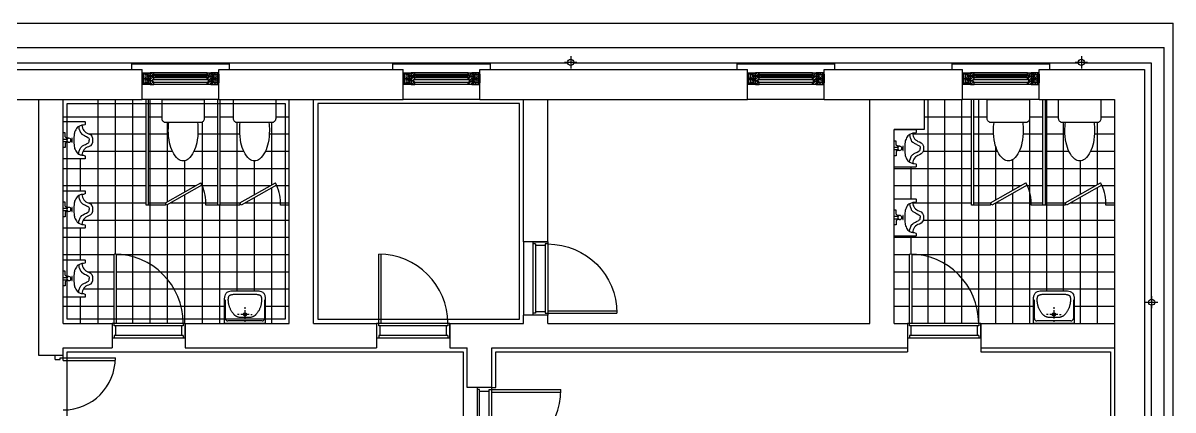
# Model space of a CAD drawing. Extents: x 257532 to 291172, y -129942 to -106182.
# Drawn here: x 284772 to 287425, y -110342 to -109450 of the extents above; entities that cross this region are included whole.
import ezdxf

# ---------------------------------------------------------------- set-up
doc = ezdxf.new("R2010")
doc.units = 0
doc.header["$LTSCALE"] = 50
doc.header["$MEASUREMENT"] = 0
doc.layers.get('0').update_dxf_attribs({"linetype": 'CONTINUOUS'})
doc.layers.add('h', color=5, linetype='CONTINUOUS')
pattern_1 = [(45, (249242.2005, -242910.6965), (-3.928862, 3.928862), [])]
pattern_2 = [(45, (249255.9505, -242910.6965), (-3.928862, 3.928862), [])]
pattern_3 = [(45, (250044.7005, -242910.6965), (-3.928862, 3.928862), [])]
pattern_4 = [(45, (250058.4505, -242910.6965), (-3.928862, 3.928862), [])]
pattern_5 = [(45, (251103.4505, -242910.6965), (-3.928862, 3.928862), [])]
pattern_6 = [(45, (251117.2005, -242910.6965), (-3.928862, 3.928862), [])]
pattern_7 = [(45, (251764.7005, -242910.6965), (-3.928862, 3.928862), [])]
pattern_8 = [(45, (251778.4505, -242910.6965), (-3.928862, 3.928862), [])]

# ---------------------------------------------------------------- blocks, each defined once
blk = doc.blocks.new('AP2-D108')
for p, q in [((25, 90), (25, 940)), ((55, 90), (55, 939)), ((0, 90), (0, -90)), ((25, 90), (0, 90)), ((55, 90), (25, 90)), ((25, 59), (25, 90)), ((45, 59), (25, 59)), ((875, 59), (45, 59)), ((45, -61), (45, 59)), ((875, 90), (55, 90)), ((875, 59), (855, 59)), ((855, 59), (855, -61)), ((900, 90), (875, 90)), ((875, 90), (875, 59)), ((900, -90), (900, 90)), ((0, -90), (25, -90)), ((25, -61), (25, -90)), ((875, -61), (25, -61)), ((25, -90), (875, -90)), ((875, -61), (875, -90)), ((875, -90), (900, -90))]:
    blk.add_line(p, q)
blk.add_arc((25, 90), 850, 0, 90)
blk = doc.blocks.new('AP2-T208')
for p, q in [((-90, -25), (-90, 0)), ((-15, 0), (-15, -50)), ((15, 0), (15, -50)), ((90, -25), (90, 0)), ((-40, -25), (-90, -25)), ((-25, -40), (-40, -25)), ((-25, -65), (-25, -40)), ((-25, -105), (25, -105)), ((-25, -110), (-25, -105)), ((25, -110), (-25, -110)), ((-10, -95), (-10, -105)), ((10, -95), (10, -105)), ((25, -40), (40, -25)), ((25, -65), (25, -40)), ((25, -105), (25, -110)), ((40, -25), (90, -25))]:
    blk.add_line(p, q)
blk.add_lwpolyline([(0, 0), (-110, 0), (-230, 0), (-230, -135), (-230, -265, 0.198912), (-225, -270), (-215, -270), (-195, -270, 0.198912), (-190, -265, 0.157252), (-185, -230, -0.337547), (-80, -310, 0.389909), (0, -360, 0.389909), (80, -310, -0.337547), (185, -230, 0.157252), (190, -265, 0.198912), (195, -270), (215, -270), (225, -270, 0.198912), (230, -265), (230, -135), (230, 0), (110, 0)], format="xyb", close=True)
for points in [[(-185, -230, -0.019564), (-170, -190, -0.037775), (-155, -170, -0.078156), (-100, -140, -0.008472), (-75, -135, -0.029725), (0, -130, -0.029725), (75, -135, -0.008472), (100, -140, -0.078156), (155, -170, -0.037775), (170, -190, -0.019564), (185, -230, 0.157252)], [(-170, -190), (-149, -192, -0.042834), (-135, -195), (-102, -208, -0.069019), (-90, -215), (-76, -229, -0.043799), (-65, -245), (-56, -263, 0.020072), (-45, -285), (-35, -302, 0.027483), (-25, -315), (-18, -319, 0.080612), (0, -320)], [(170, -190), (149, -192, 0.042834), (135, -195), (102, -208, 0.069019), (90, -215), (76, -229, 0.043799), (65, -245), (56, -263, -0.020072), (45, -285), (35, -302, -0.027483), (25, -315), (18, -319, -0.080612), (0, -320)]]:
    blk.add_lwpolyline(points, format="xyb")
blk.add_circle((0, -70), 25)
blk = doc.blocks.new('AP2-T103')
for p, q in [((10, -290), (10, -60)), ((40, -30), (460, -30)), ((180, -110), (160, -110)), ((200, -110), (300, -110)), ((250, -40), (250, -20)), ((250, -160), (250, -60)), ((320, -110), (340, -110)), ((490, -60), (490, -290)), ((250, -200), (250, -180))]:
    blk.add_line(p, q)
blk.add_lwpolyline([(0, 0), (250, 0), (500, 0), (500, -200), (500, -310), (499, -319, -0.017137), (495, -340), (490, -355, -0.051673), (480, -370), (468, -381, -0.068121), (450, -390), (419, -398, -0.041311), (390, -400), (250, -400), (110, -400), (81, -398, -0.037715), (50, -390), (32, -381, -0.078319), (20, -370), (10, -355, -0.057553), (5, -340), (1, -319, -0.041311), (0, -310), (0, -200)], format="xyb", close=True)
blk.add_lwpolyline([(127, -358), (116, -358), (107, -357), (99, -356), (93, -355), (87, -354), (82, -352), (78, -351), (74, -350), (71, -349), (68, -347), (65, -346), (63, -345), (61, -344), (60, -342), (58, -341), (57, -339), (55, -338), (54, -336), (54, -334), (53, -332), (52, -331), (51, -329), (51, -327), (50, -325), (49, -323), (49, -321), (48, -319), (48, -317), (47, -315), (47, -313), (46, -311), (46, -309), (46, -307), (45, -305), (45, -302), (45, -299), (45, -296), (45, -292), (46, -288), (46, -283), (46, -278), (47, -272), (47, -266), (48, -259), (49, -252), (50, -245), (51, -237), (52, -230), (54, -222), (56, -215), (58, -208), (61, -200), (63, -192), (66, -185), (70, -178), (73, -170), (77, -163), (81, -155), (86, -148), (90, -141), (95, -134), (99, -128), (103, -122), (107, -117), (111, -112), (115, -108), (119, -104), (122, -101), (126, -98), (129, -95), (133, -93), (137, -90), (141, -88), (145, -85), (149, -83), (154, -80), (159, -78), (164, -76), (171, -75), (178, -73), (185, -72), (193, -71), (202, -71), (211, -70), (220, -70), (230, -70), (240, -70), (250, -70), (260, -70), (270, -70), (280, -70), (289, -70), (298, -71), (307, -71), (315, -72), (322, -73), (329, -75), (336, -76), (341, -78), (346, -80), (351, -83), (355, -85), (359, -88), (363, -90), (367, -93), (371, -95), (374, -98), (378, -101), (381, -104), (385, -108), (389, -112), (392, -117), (397, -122), (401, -128), (405, -134), (410, -141), (414, -148), (419, -155), (423, -163), (427, -170), (430, -178), (434, -185), (437, -192), (439, -200), (442, -207), (444, -214), (446, -220), (448, -227), (449, -233), (450, -239), (451, -244), (452, -250), (453, -255), (453, -260), (454, -265), (454, -270), (454, -275), (455, -280), (455, -285), (455, -289), (455, -294), (455, -298), (454, -302), (454, -306), (454, -309), (453, -312), (453, -315), (452, -317), (452, -319), (451, -321), (451, -323), (450, -325), (449, -327), (449, -329), (448, -331), (447, -332), (446, -334), (446, -336), (445, -338), (443, -339), (442, -341), (440, -342), (439, -344), (437, -345), (435, -346), (432, -347), (429, -349), (426, -350), (422, -351), (418, -352), (413, -354), (407, -355), (401, -356), (393, -357), (384, -358), (373, -358), (361, -359), (348, -359), (333, -360), (318, -360), (302, -360), (285, -360), (267, -360), (250, -360), (233, -360), (215, -360), (198, -360), (182, -360), (167, -360), (152, -359), (139, -359)], close=True)
blk.add_circle((250, -110), 20)
for centre, start, end in [((40, -60), 90, 180), ((460, -60), 0, 90)]:
    blk.add_arc(centre, 30, start, end)
blk = doc.blocks.new('aera')
at = {"layer": 'h'}
h = blk.add_hatch(dxfattribs=at)
h.set_pattern_fill('ANSI31', color=256, scale=1.75, angle=360, style=0)
h.set_pattern_definition([(45, (249242.2005, -242914.7733), (-3.928862, 3.928862), [])])
h.paths.add_polyline_path([(271044.9, -261558.8), (271044.9, -261563.3), (271019.9, -261563.3), (271019.9, -261558.8)])
h = blk.add_hatch(dxfattribs=at)
h.set_pattern_fill('ANSI31', color=256, scale=1.75, angle=360, style=0)
h.set_pattern_definition(pattern_1)
h.paths.add_polyline_path([(271024.4, -261563.3), (271019.9, -261563.3), (271019.9, -261590.5), (271024.4, -261590.5)])
h = blk.add_hatch(dxfattribs=at)
h.set_pattern_fill('ANSI31', color=256, scale=1.75, angle=360, style=0)
h.set_pattern_definition(pattern_1)
h.paths.add_polyline_path([(271026.9, -261575.8), (271026.9, -261578.3), (271042.4, -261578.3), (271042.4, -261575.8)])
h = blk.add_hatch(dxfattribs=at)
h.set_pattern_fill('ANSI31', color=256, scale=1.75, angle=360, style=0)
h.set_pattern_definition([(45, (304461.682, -277986.8), (-3.92886205, 3.92886205), [])])
h.paths.add_polyline_path([(271052.4, -261566.5), (271056.1, -261566.5), (271056.1, -261558.8), (271052.4, -261558.8), (271044.9, -261558.8), (271044.9, -261595), (271056.1, -261595), (271056.1, -261587.5), (271052.4, -261587.5), (271052.4, -261580), (271056.1, -261580), (271056.1, -261574), (271052.4, -261574)])
h = blk.add_hatch(dxfattribs=at)
h.set_pattern_fill('ANSI31', color=256, scale=1.75, angle=270, style=0)
h.set_pattern_definition([(315, (289410.171, -239312.3856), (3.928862, 3.928862), [])])
h.paths.add_polyline_path([(271061.4, -261570.3), (271063.6, -261570.3), (271063.6, -261574), (271052.4, -261574), (271052.4, -261566.5), (271061.4, -261566.5), (271061.4, -261568.3), (271061.4, -261569)])
h = blk.add_hatch(dxfattribs=at)
h.set_pattern_fill('ANSI31', color=256, scale=1.75, angle=360, style=0)
h.set_pattern_definition([(225, (263556.104, -277717.9024), (3.928862, -3.928862), [])])
h.paths.add_polyline_path([(271135.7, -261567.8), (271140.2, -261567.8), (271141.7, -261568.4), (271141.7, -261569), (271140, -261569), (271140, -261570.3), (271141.7, -261570.3), (271141.7, -261572.8), (271134.2, -261572.8), (271134.2, -261570.3), (271136, -261570.3), (271136, -261569), (271134.2, -261569), (271134.2, -261568.4)])
h = blk.add_hatch(dxfattribs=at)
h.set_pattern_fill('ANSI31', color=256, scale=1.75, angle=270, style=0)
h.set_pattern_definition([(225, (252865.7963, -239312.3856), (-3.928862, 3.928862), [])])
h.paths.add_polyline_path([(271214.6, -261570.3), (271212.4, -261570.3), (271212.4, -261574), (271223.6, -261574), (271223.6, -261566.5), (271214.6, -261566.5), (271214.6, -261568.3), (271214.6, -261569)])
h = blk.add_hatch(dxfattribs=at)
h.set_pattern_fill('ANSI31', color=256, scale=1.75, angle=360, style=0)
h.set_pattern_definition([(45, (304407.932, -277986.8), (-3.92886205, 3.92886205), [])])
h.paths.add_polyline_path([(271223.6, -261566.5), (271219.9, -261566.5), (271219.9, -261558.8), (271223.6, -261558.8), (271231.1, -261558.8), (271231.1, -261595), (271219.9, -261595), (271219.9, -261587.5), (271223.6, -261587.5), (271223.6, -261580), (271219.9, -261580), (271219.9, -261574), (271223.6, -261574)])
h = blk.add_hatch(dxfattribs=at)
h.set_pattern_fill('ANSI31', color=256, scale=1.75, angle=360, style=0)
h.set_pattern_definition([(45, (249255.9505, -242914.7733), (-3.928862, 3.928862), [])])
h.paths.add_polyline_path([(271231.1, -261558.8), (271231.1, -261563.3), (271256.1, -261563.3), (271256.1, -261558.8)])
h = blk.add_hatch(dxfattribs=at)
h.set_pattern_fill('ANSI31', color=256, scale=1.75, angle=360, style=0)
h.set_pattern_definition(pattern_2)
h.paths.add_polyline_path([(271249.1, -261575.8), (271249.1, -261578.3), (271233.6, -261578.3), (271233.6, -261575.8)])
h = blk.add_hatch(dxfattribs=at)
h.set_pattern_fill('ANSI31', color=256, scale=1.75, angle=360, style=0)
h.set_pattern_definition(pattern_2)
h.paths.add_polyline_path([(271251.6, -261563.3), (271256.1, -261563.3), (271256.1, -261590.5), (271251.6, -261590.5)])
h = blk.add_hatch(dxfattribs=at)
h.set_pattern_fill('ANSI31', color=256, scale=1.75, angle=360, style=0)
h.set_pattern_definition([(45, (250044.7005, -242914.7733), (-3.928862, 3.928862), [])])
h.paths.add_polyline_path([(271847.4, -261558.8), (271847.4, -261563.3), (271822.4, -261563.3), (271822.4, -261558.8)])
h = blk.add_hatch(dxfattribs=at)
h.set_pattern_fill('ANSI31', color=256, scale=1.75, angle=360, style=0)
h.set_pattern_definition(pattern_3)
h.paths.add_polyline_path([(271826.9, -261563.3), (271822.4, -261563.3), (271822.4, -261590.5), (271826.9, -261590.5)])
h = blk.add_hatch(dxfattribs=at)
h.set_pattern_fill('ANSI31', color=256, scale=1.75, angle=360, style=0)
h.set_pattern_definition(pattern_3)
h.paths.add_polyline_path([(271829.4, -261575.8), (271829.4, -261578.3), (271844.9, -261578.3), (271844.9, -261575.8)])
h = blk.add_hatch(dxfattribs=at)
h.set_pattern_fill('ANSI31', color=256, scale=1.75, angle=360, style=0)
h.set_pattern_definition([(45, (305264.182, -277986.8), (-3.92886205, 3.92886205), [])])
h.paths.add_polyline_path([(271854.9, -261566.5), (271858.6, -261566.5), (271858.6, -261558.8), (271854.9, -261558.8), (271847.4, -261558.8), (271847.4, -261595), (271858.6, -261595), (271858.6, -261587.5), (271854.9, -261587.5), (271854.9, -261580), (271858.6, -261580), (271858.6, -261574), (271854.9, -261574)])
h = blk.add_hatch(dxfattribs=at)
h.set_pattern_fill('ANSI31', color=256, scale=1.75, angle=270, style=0)
h.set_pattern_definition([(315, (290212.671, -239312.3856), (3.928862, 3.928862), [])])
h.paths.add_polyline_path([(271863.9, -261570.3), (271866.1, -261570.3), (271866.1, -261574), (271854.9, -261574), (271854.9, -261566.5), (271863.9, -261566.5), (271863.9, -261568.3), (271863.9, -261569)])
h = blk.add_hatch(dxfattribs=at)
h.set_pattern_fill('ANSI31', color=256, scale=1.75, angle=360, style=0)
h.set_pattern_definition([(225, (264358.604, -277717.9024), (3.928862, -3.928862), [])])
h.paths.add_polyline_path([(271938.2, -261567.8), (271942.7, -261567.8), (271944.2, -261568.4), (271944.2, -261569), (271942.5, -261569), (271942.5, -261570.3), (271944.2, -261570.3), (271944.2, -261572.8), (271936.7, -261572.8), (271936.7, -261570.3), (271938.5, -261570.3), (271938.5, -261569), (271936.7, -261569), (271936.7, -261568.4)])
h = blk.add_hatch(dxfattribs=at)
h.set_pattern_fill('ANSI31', color=256, scale=1.75, angle=270, style=0)
h.set_pattern_definition([(225, (253668.2963, -239312.3856), (-3.928862, 3.928862), [])])
h.paths.add_polyline_path([(272017.1, -261570.3), (272014.9, -261570.3), (272014.9, -261574), (272026.1, -261574), (272026.1, -261566.5), (272017.1, -261566.5), (272017.1, -261568.3), (272017.1, -261569)])
h = blk.add_hatch(dxfattribs=at)
h.set_pattern_fill('ANSI31', color=256, scale=1.75, angle=360, style=0)
h.set_pattern_definition([(45, (305210.432, -277986.8), (-3.92886205, 3.92886205), [])])
h.paths.add_polyline_path([(272026.1, -261566.5), (272022.4, -261566.5), (272022.4, -261558.8), (272026.1, -261558.8), (272033.6, -261558.8), (272033.6, -261595), (272022.4, -261595), (272022.4, -261587.5), (272026.1, -261587.5), (272026.1, -261580), (272022.4, -261580), (272022.4, -261574), (272026.1, -261574)])
h = blk.add_hatch(dxfattribs=at)
h.set_pattern_fill('ANSI31', color=256, scale=1.75, angle=360, style=0)
h.set_pattern_definition([(45, (250058.4505, -242914.7733), (-3.928862, 3.928862), [])])
h.paths.add_polyline_path([(272033.6, -261558.8), (272033.6, -261563.3), (272058.6, -261563.3), (272058.6, -261558.8)])
h = blk.add_hatch(dxfattribs=at)
h.set_pattern_fill('ANSI31', color=256, scale=1.75, angle=360, style=0)
h.set_pattern_definition(pattern_4)
h.paths.add_polyline_path([(272051.6, -261575.8), (272051.6, -261578.3), (272036.1, -261578.3), (272036.1, -261575.8)])
h = blk.add_hatch(dxfattribs=at)
h.set_pattern_fill('ANSI31', color=256, scale=1.75, angle=360, style=0)
h.set_pattern_definition(pattern_4)
h.paths.add_polyline_path([(272054.1, -261563.3), (272058.6, -261563.3), (272058.6, -261590.5), (272054.1, -261590.5)])
h = blk.add_hatch(dxfattribs=at)
h.set_pattern_fill('ANSI31', color=256, scale=1.75, angle=360, style=0)
h.set_pattern_definition([(45, (251103.4505, -242914.7733), (-3.928862, 3.928862), [])])
h.paths.add_polyline_path([(272906.1, -261558.8), (272906.1, -261563.3), (272881.1, -261563.3), (272881.1, -261558.8)])
h = blk.add_hatch(dxfattribs=at)
h.set_pattern_fill('ANSI31', color=256, scale=1.75, angle=360, style=0)
h.set_pattern_definition(pattern_5)
h.paths.add_polyline_path([(272885.6, -261563.3), (272881.1, -261563.3), (272881.1, -261590.5), (272885.6, -261590.5)])
h = blk.add_hatch(dxfattribs=at)
h.set_pattern_fill('ANSI31', color=256, scale=1.75, angle=360, style=0)
h.set_pattern_definition(pattern_5)
h.paths.add_polyline_path([(272888.1, -261575.8), (272888.1, -261578.3), (272903.6, -261578.3), (272903.6, -261575.8)])
h = blk.add_hatch(dxfattribs=at)
h.set_pattern_fill('ANSI31', color=256, scale=1.75, angle=360, style=0)
h.set_pattern_definition([(45, (306322.932, -277986.8), (-3.92886205, 3.92886205), [])])
h.paths.add_polyline_path([(272913.6, -261566.5), (272917.4, -261566.5), (272917.4, -261558.8), (272913.6, -261558.8), (272906.1, -261558.8), (272906.1, -261595), (272917.4, -261595), (272917.4, -261587.5), (272913.6, -261587.5), (272913.6, -261580), (272917.4, -261580), (272917.4, -261574), (272913.6, -261574)])
h = blk.add_hatch(dxfattribs=at)
h.set_pattern_fill('ANSI31', color=256, scale=1.75, angle=270, style=0)
h.set_pattern_definition([(315, (291271.421, -239312.3856), (3.928862, 3.928862), [])])
h.paths.add_polyline_path([(272922.6, -261570.3), (272924.9, -261570.3), (272924.9, -261574), (272913.6, -261574), (272913.6, -261566.5), (272922.6, -261566.5), (272922.6, -261568.3), (272922.6, -261569)])
h = blk.add_hatch(dxfattribs=at)
h.set_pattern_fill('ANSI31', color=256, scale=1.75, angle=360, style=0)
h.set_pattern_definition([(225, (265417.354, -277717.9024), (3.928862, -3.928862), [])])
h.paths.add_polyline_path([(272997, -261567.8), (273001.5, -261567.8), (273003, -261568.4), (273003, -261569), (273001.2, -261569), (273001.2, -261570.3), (273003, -261570.3), (273003, -261572.8), (272995.5, -261572.8), (272995.5, -261570.3), (272997.2, -261570.3), (272997.2, -261569), (272995.5, -261569), (272995.5, -261568.4)])
h = blk.add_hatch(dxfattribs=at)
h.set_pattern_fill('ANSI31', color=256, scale=1.75, angle=270, style=0)
h.set_pattern_definition([(225, (254727.0463, -239312.3856), (-3.928862, 3.928862), [])])
h.paths.add_polyline_path([(273075.9, -261570.3), (273073.6, -261570.3), (273073.6, -261574), (273084.9, -261574), (273084.9, -261566.5), (273075.9, -261566.5), (273075.9, -261568.3), (273075.9, -261569)])
h = blk.add_hatch(dxfattribs=at)
h.set_pattern_fill('ANSI31', color=256, scale=1.75, angle=360, style=0)
h.set_pattern_definition([(45, (306269.182, -277986.8), (-3.92886205, 3.92886205), [])])
h.paths.add_polyline_path([(273084.9, -261566.5), (273081.1, -261566.5), (273081.1, -261558.8), (273084.9, -261558.8), (273092.4, -261558.8), (273092.4, -261595), (273081.1, -261595), (273081.1, -261587.5), (273084.9, -261587.5), (273084.9, -261580), (273081.1, -261580), (273081.1, -261574), (273084.9, -261574)])
h = blk.add_hatch(dxfattribs=at)
h.set_pattern_fill('ANSI31', color=256, scale=1.75, angle=360, style=0)
h.set_pattern_definition([(45, (251117.2005, -242914.7733), (-3.928862, 3.928862), [])])
h.paths.add_polyline_path([(273092.4, -261558.8), (273092.4, -261563.3), (273117.4, -261563.3), (273117.4, -261558.8)])
h = blk.add_hatch(dxfattribs=at)
h.set_pattern_fill('ANSI31', color=256, scale=1.75, angle=360, style=0)
h.set_pattern_definition(pattern_6)
h.paths.add_polyline_path([(273110.4, -261575.8), (273110.4, -261578.3), (273094.9, -261578.3), (273094.9, -261575.8)])
h = blk.add_hatch(dxfattribs=at)
h.set_pattern_fill('ANSI31', color=256, scale=1.75, angle=360, style=0)
h.set_pattern_definition(pattern_6)
h.paths.add_polyline_path([(273112.9, -261563.3), (273117.4, -261563.3), (273117.4, -261590.5), (273112.9, -261590.5)])
h = blk.add_hatch(dxfattribs=at)
h.set_pattern_fill('ANSI31', color=256, scale=1.75, angle=360, style=0)
h.set_pattern_definition([(45, (251764.7005, -242914.7733), (-3.928862, 3.928862), [])])
h.paths.add_polyline_path([(273567.4, -261558.8), (273567.4, -261563.3), (273542.4, -261563.3), (273542.4, -261558.8)])
h = blk.add_hatch(dxfattribs=at)
h.set_pattern_fill('ANSI31', color=256, scale=1.75, angle=360, style=0)
h.set_pattern_definition(pattern_7)
h.paths.add_polyline_path([(273546.9, -261563.3), (273542.4, -261563.3), (273542.4, -261590.5), (273546.9, -261590.5)])
h = blk.add_hatch(dxfattribs=at)
h.set_pattern_fill('ANSI31', color=256, scale=1.75, angle=360, style=0)
h.set_pattern_definition(pattern_7)
h.paths.add_polyline_path([(273549.4, -261575.8), (273549.4, -261578.3), (273564.9, -261578.3), (273564.9, -261575.8)])
h = blk.add_hatch(dxfattribs=at)
h.set_pattern_fill('ANSI31', color=256, scale=1.75, angle=360, style=0)
h.set_pattern_definition([(45, (306984.182, -277986.8), (-3.92886205, 3.92886205), [])])
h.paths.add_polyline_path([(273574.9, -261566.5), (273578.6, -261566.5), (273578.6, -261558.8), (273574.9, -261558.8), (273567.4, -261558.8), (273567.4, -261595), (273578.6, -261595), (273578.6, -261587.5), (273574.9, -261587.5), (273574.9, -261580), (273578.6, -261580), (273578.6, -261574), (273574.9, -261574)])
h = blk.add_hatch(dxfattribs=at)
h.set_pattern_fill('ANSI31', color=256, scale=1.75, angle=270, style=0)
h.set_pattern_definition([(315, (291932.671, -239312.3856), (3.928862, 3.928862), [])])
h.paths.add_polyline_path([(273583.9, -261570.3), (273586.1, -261570.3), (273586.1, -261574), (273574.9, -261574), (273574.9, -261566.5), (273583.9, -261566.5), (273583.9, -261568.3), (273583.9, -261569)])
h = blk.add_hatch(dxfattribs=at)
h.set_pattern_fill('ANSI31', color=256, scale=1.75, angle=360, style=0)
h.set_pattern_definition([(225, (266078.604, -277717.9024), (3.928862, -3.928862), [])])
h.paths.add_polyline_path([(273658.2, -261567.8), (273662.7, -261567.8), (273664.2, -261568.4), (273664.2, -261569), (273662.5, -261569), (273662.5, -261570.3), (273664.2, -261570.3), (273664.2, -261572.8), (273656.7, -261572.8), (273656.7, -261570.3), (273658.5, -261570.3), (273658.5, -261569), (273656.7, -261569), (273656.7, -261568.4)])
h = blk.add_hatch(dxfattribs=at)
h.set_pattern_fill('ANSI31', color=256, scale=1.75, angle=270, style=0)
h.set_pattern_definition([(225, (255388.2963, -239312.3856), (-3.928862, 3.928862), [])])
h.paths.add_polyline_path([(273737.1, -261570.3), (273734.9, -261570.3), (273734.9, -261574), (273746.1, -261574), (273746.1, -261566.5), (273737.1, -261566.5), (273737.1, -261568.3), (273737.1, -261569)])
h = blk.add_hatch(dxfattribs=at)
h.set_pattern_fill('ANSI31', color=256, scale=1.75, angle=360, style=0)
h.set_pattern_definition([(45, (306930.432, -277986.8), (-3.92886205, 3.92886205), [])])
h.paths.add_polyline_path([(273746.1, -261566.5), (273742.4, -261566.5), (273742.4, -261558.8), (273746.1, -261558.8), (273753.6, -261558.8), (273753.6, -261595), (273742.4, -261595), (273742.4, -261587.5), (273746.1, -261587.5), (273746.1, -261580), (273742.4, -261580), (273742.4, -261574), (273746.1, -261574)])
h = blk.add_hatch(dxfattribs=at)
h.set_pattern_fill('ANSI31', color=256, scale=1.75, angle=360, style=0)
h.set_pattern_definition([(45, (251778.4505, -242914.7733), (-3.928862, 3.928862), [])])
h.paths.add_polyline_path([(273753.6, -261558.8), (273753.6, -261563.3), (273778.6, -261563.3), (273778.6, -261558.8)])
h = blk.add_hatch(dxfattribs=at)
h.set_pattern_fill('ANSI31', color=256, scale=1.75, angle=360, style=0)
h.set_pattern_definition(pattern_8)
h.paths.add_polyline_path([(273771.6, -261575.8), (273771.6, -261578.3), (273756.1, -261578.3), (273756.1, -261575.8)])
h = blk.add_hatch(dxfattribs=at)
h.set_pattern_fill('ANSI31', color=256, scale=1.75, angle=360, style=0)
h.set_pattern_definition(pattern_8)
h.paths.add_polyline_path([(273774.1, -261563.3), (273778.6, -261563.3), (273778.6, -261590.5), (273774.1, -261590.5)])
h = blk.add_hatch(dxfattribs=at)
h.set_pattern_fill('ANSI31', color=256, scale=1.75, angle=360, style=0)
h.set_pattern_definition([(45, (249242.2005, -242946.5233), (-3.928862, 3.928862), [])])
h.paths.add_polyline_path([(271044.9, -261590.5), (271044.9, -261595), (271019.9, -261595), (271019.9, -261590.5)])
h = blk.add_hatch(dxfattribs=at)
h.set_pattern_fill('ANSI31', color=256, scale=1.75, angle=360, style=0)
h.set_pattern_definition([(45, (249255.9505, -242946.5233), (-3.928862, 3.928862), [])])
h.paths.add_polyline_path([(271231.1, -261590.5), (271231.1, -261595), (271256.1, -261595), (271256.1, -261590.5)])
h = blk.add_hatch(dxfattribs=at)
h.set_pattern_fill('ANSI31', color=256, scale=1.75, angle=360, style=0)
h.set_pattern_definition([(45, (250044.7005, -242946.5233), (-3.928862, 3.928862), [])])
h.paths.add_polyline_path([(271847.4, -261590.5), (271847.4, -261595), (271822.4, -261595), (271822.4, -261590.5)])
h = blk.add_hatch(dxfattribs=at)
h.set_pattern_fill('ANSI31', color=256, scale=1.75, angle=360, style=0)
h.set_pattern_definition([(45, (250058.4505, -242946.5233), (-3.928862, 3.928862), [])])
h.paths.add_polyline_path([(272033.6, -261590.5), (272033.6, -261595), (272058.6, -261595), (272058.6, -261590.5)])
h = blk.add_hatch(dxfattribs=at)
h.set_pattern_fill('ANSI31', color=256, scale=1.75, angle=360, style=0)
h.set_pattern_definition([(45, (251103.4505, -242946.5233), (-3.928862, 3.928862), [])])
h.paths.add_polyline_path([(272906.1, -261590.5), (272906.1, -261595), (272881.1, -261595), (272881.1, -261590.5)])
h = blk.add_hatch(dxfattribs=at)
h.set_pattern_fill('ANSI31', color=256, scale=1.75, angle=360, style=0)
h.set_pattern_definition([(45, (251117.2005, -242946.5233), (-3.928862, 3.928862), [])])
h.paths.add_polyline_path([(273092.4, -261590.5), (273092.4, -261595), (273117.4, -261595), (273117.4, -261590.5)])
h = blk.add_hatch(dxfattribs=at)
h.set_pattern_fill('ANSI31', color=256, scale=1.75, angle=360, style=0)
h.set_pattern_definition([(45, (251764.7005, -242946.5233), (-3.928862, 3.928862), [])])
h.paths.add_polyline_path([(273567.4, -261590.5), (273567.4, -261595), (273542.4, -261595), (273542.4, -261590.5)])
h = blk.add_hatch(dxfattribs=at)
h.set_pattern_fill('ANSI31', color=256, scale=1.75, angle=360, style=0)
h.set_pattern_definition([(45, (251778.4505, -242946.5233), (-3.928862, 3.928862), [])])
h.paths.add_polyline_path([(273753.6, -261590.5), (273753.6, -261595), (273778.6, -261595), (273778.6, -261590.5)])
for p, q in [((269062.4, -261406.3), (274189.9, -261406.3)), ((274189.9, -263931.3), (274189.9, -261406.3)), ((269137.4, -261481.3), (274162.4, -261481.3)), ((274162.4, -263898.8), (274162.4, -261481.3)), ((272318.9, -261526.9), (272356.4, -261526.9)), ((272337.7, -261508.2), (272337.7, -261545.7)), ((273889.5, -261526.9), (273927, -261526.9)), ((273908.2, -261508.2), (273908.2, -261545.7)), ((271019.9, -261641.3), (271019.9, -261548.8)), ((271052.4, -261569), (271034.6, -261569)), ((271052.4, -261570.5), (271034.6, -261570.5)), ((271052.4, -261574), (271223.6, -261574)), ((271219.9, -261558.8), (271056.1, -261558.8)), ((271056.1, -261563.5), (271219.9, -261563.5)), ((271061.4, -261566.5), (271219.9, -261566.5)), ((271223.6, -261569), (271241.4, -261569)), ((271223.6, -261570.5), (271241.4, -261570.5)), ((271256.1, -261641.3), (271256.1, -261548.8)), ((271822.4, -261641.3), (271822.4, -261548.8)), ((271854.9, -261569), (271837.1, -261569)), ((271854.9, -261570.5), (271837.1, -261570.5)), ((271854.9, -261574), (272026.1, -261574)), ((272022.4, -261558.8), (271858.6, -261558.8)), ((271858.6, -261563.5), (272022.4, -261563.5)), ((271863.9, -261566.5), (272022.4, -261566.5)), ((272026.1, -261569), (272043.9, -261569)), ((272026.1, -261570.5), (272043.9, -261570.5)), ((272058.6, -261641.3), (272058.6, -261548.8)), ((272881.1, -261641.3), (272881.1, -261548.8)), ((272913.6, -261569), (272895.9, -261569)), ((272913.6, -261570.5), (272895.9, -261570.5)), ((272913.6, -261574), (273084.9, -261574)), ((273081.1, -261558.8), (272917.4, -261558.8)), ((272917.4, -261563.5), (273081.1, -261563.5)), ((272922.6, -261566.5), (273081.1, -261566.5)), ((273084.9, -261569), (273102.6, -261569)), ((273084.9, -261570.5), (273102.6, -261570.5)), ((273117.4, -261641.3), (273117.4, -261548.8)), ((273542.4, -261641.3), (273542.4, -261548.8)), ((273574.9, -261569), (273557.1, -261569)), ((273574.9, -261570.5), (273557.1, -261570.5)), ((273574.9, -261574), (273746.1, -261574)), ((273742.4, -261558.8), (273578.6, -261558.8)), ((273578.6, -261563.5), (273742.4, -261563.5)), ((273583.9, -261566.5), (273742.4, -261566.5)), ((273746.1, -261569), (273763.9, -261569)), ((273746.1, -261570.5), (273763.9, -261570.5)), ((273778.6, -261641.3), (273778.6, -261548.8)), ((271052.4, -261583.5), (271034.6, -261583.5)), ((271052.4, -261585), (271034.6, -261585)), ((271052.4, -261580), (271223.6, -261580)), ((271056.1, -261587.5), (271221.9, -261587.5)), ((271219.9, -261595), (271056.1, -261595)), ((271223.6, -261583.5), (271241.4, -261583.5)), ((271223.6, -261585), (271241.4, -261585)), ((271256.1, -261588.9), (271256.1, -261590.5)), ((271854.9, -261583.5), (271837.1, -261583.5)), ((271854.9, -261585), (271837.1, -261585)), ((271854.9, -261580), (272026.1, -261580)), ((271858.6, -261587.5), (272024.4, -261587.5)), ((272022.4, -261595), (271858.6, -261595)), ((272026.1, -261583.5), (272043.9, -261583.5)), ((272026.1, -261585), (272043.9, -261585)), ((272058.6, -261588.9), (272058.6, -261590.5)), ((272913.6, -261583.5), (272895.9, -261583.5)), ((272913.6, -261585), (272895.9, -261585)), ((272913.6, -261580), (273084.9, -261580)), ((272917.4, -261587.5), (273083.1, -261587.5)), ((273081.1, -261595), (272917.4, -261595)), ((273084.9, -261583.5), (273102.6, -261583.5)), ((273084.9, -261585), (273102.6, -261585)), ((273117.4, -261588.9), (273117.4, -261590.5)), ((273574.9, -261583.5), (273557.1, -261583.5)), ((273574.9, -261585), (273557.1, -261585)), ((273574.9, -261580), (273746.1, -261580)), ((273578.6, -261587.5), (273744.4, -261587.5)), ((273742.4, -261595), (273578.6, -261595)), ((273746.1, -261583.5), (273763.9, -261583.5)), ((273746.1, -261585), (273763.9, -261585)), ((273778.6, -261588.9), (273778.6, -261590.5)), ((270702.4, -262427.3), (270702.4, -261641.3)), ((270777.4, -262328.8), (270777.4, -261641.3)), ((270884.3, -262328.8), (270884.3, -261641.3)), ((270937.7, -262116.3), (270937.7, -261641.3)), ((270991.2, -262328.8), (270991.2, -261641.3)), ((271256.1, -261641.3), (271019.9, -261641.3)), ((271032.4, -261958.8), (271032.4, -261641.3)), ((271032.4, -261966.3), (271032.4, -261641.3)), ((271039.9, -261966.3), (271039.9, -261641.3)), ((271044.7, -262328.8), (271044.7, -261641.3)), ((271252.4, -261958.8), (271252.4, -261641.3)), ((271252.4, -261966.3), (271252.4, -261641.3)), ((271259.9, -261966.3), (271259.9, -261641.3)), ((271259.9, -261958.8), (271259.9, -261641.3)), ((271472.4, -262328.8), (271472.4, -261641.3)), ((271547.4, -262328.8), (271547.4, -261641.3)), ((272058.6, -261641.3), (271822.4, -261641.3)), ((272192.4, -262078.8), (272192.4, -261641.3)), ((272267.4, -262078.8), (272267.4, -261641.3)), ((273117.4, -261641.3), (272881.1, -261641.3)), ((273257.4, -262328.8), (273257.4, -261641.3)), ((273436.6, -262328.8), (273436.6, -261641.3)), ((273488.7, -262328.8), (273488.7, -261641.3)), ((273540.8, -262328.8), (273540.8, -261641.3)), ((273778.6, -261641.3), (273542.4, -261641.3)), ((273569.9, -261958.8), (273569.9, -261641.3)), ((273569.9, -261966.3), (273569.9, -261641.3)), ((273577.4, -261966.3), (273577.4, -261641.3)), ((273592.9, -262328.8), (273592.9, -261641.3)), ((273749.3, -262328.8), (273749.3, -261641.3)), ((273789.9, -261958.8), (273789.9, -261641.3)), ((273789.9, -261966.3), (273789.9, -261641.3)), ((273797.4, -261966.3), (273797.4, -261641.3)), ((273797.4, -261958.8), (273797.4, -261641.3)), ((273801.4, -262228.8), (273801.4, -261641.3)), ((270777.4, -261694.2), (271032.4, -261694.2)), ((271039.9, -261694.2), (271081.1, -261694.2)), ((271098.1, -261954.9), (271098.1, -261712.3)), ((271190.2, -261712.3), (271102, -261712.3)), ((271205.1, -262328.8), (271205.1, -261710.5)), ((271211.1, -261694.2), (271252.4, -261694.2)), ((271259.9, -261694.2), (271300.6, -261694.2)), ((271312, -262228.8), (271312, -261712.3)), ((271410.2, -261712.3), (271322, -261712.3)), ((271418.9, -261903.3), (271418.9, -261712.3)), ((271430.6, -261694.2), (271472.4, -261694.2)), ((273424.9, -261694.2), (273569.9, -261694.2)), ((273577.4, -261694.2), (273618.6, -261694.2)), ((273727.7, -261712.3), (273639.5, -261712.3)), ((273748.6, -261694.2), (273789.9, -261694.2)), ((273797.4, -261694.2), (273838.1, -261694.2)), ((273853.5, -262228.8), (273853.5, -261712.3)), ((273947.7, -261712.3), (273859.5, -261712.3)), ((273957.7, -261902.6), (273957.7, -261712.1)), ((273968.1, -261694.2), (274009.9, -261694.2)), ((270857.1, -261747.1), (271032.4, -261747.1)), ((271039.9, -261747.1), (271100.8, -261747.1)), ((271191.4, -261747.1), (271320.3, -261747.1)), ((271410.9, -261747.1), (271472.4, -261747.1)), ((273332.4, -262328.8), (273332.4, -261733.8)), ((273389.9, -261747.1), (273569.9, -261747.1)), ((273577.4, -261747.1), (273638.3, -261747.1)), ((273728.9, -261747.1), (273789.9, -261747.1)), ((273797.4, -261747.1), (273857.8, -261747.1)), ((273948.4, -261747.1), (274009.9, -261747.1)), ((273645.1, -261949.6), (273645.1, -261786.6)), ((270830.8, -261921.3), (270830.8, -261823.8)), ((270837.9, -261799.9), (271032.4, -261799.9)), ((271039.9, -261799.9), (271112.7, -261799.9)), ((271179.5, -261799.9), (271252.4, -261799.9)), ((271259.9, -261799.9), (271332.2, -261799.9)), ((271399, -261799.9), (271472.4, -261799.9)), ((273421.8, -261799.9), (273569.9, -261799.9)), ((273577.4, -261799.9), (273650.2, -261799.9)), ((273717, -261799.9), (273789.9, -261799.9)), ((273797.4, -261799.9), (273869.7, -261799.9)), ((273936.5, -261799.9), (274009.9, -261799.9)), ((270777.4, -261852.8), (271032.4, -261852.8)), ((271039.9, -261852.8), (271252.4, -261852.8)), ((271151.6, -261924.7), (271151.6, -261829.2)), ((271259.9, -261852.8), (271472.4, -261852.8)), ((271365.4, -261933.6), (271365.4, -261829.8)), ((273332.4, -261852.8), (273569.9, -261852.8)), ((273384.5, -261946.3), (273384.5, -261848.8)), ((273577.4, -261852.8), (273789.9, -261852.8)), ((273697.2, -261920.2), (273697.2, -261825.6)), ((273797.4, -261852.8), (274009.9, -261852.8)), ((273905.6, -261932), (273905.6, -261829.7)), ((270777.4, -261905.7), (271032.4, -261905.7)), ((271039.9, -261905.7), (271185.2, -261905.7)), ((271200.5, -261905.7), (271252.4, -261905.7)), ((271259.9, -261905.7), (271414.7, -261905.7)), ((271418.9, -262328.8), (271418.9, -261911.9)), ((271429.9, -261905.7), (271472.4, -261905.7)), ((273332.4, -261905.7), (273569.9, -261905.7)), ((273577.4, -261905.7), (273722.7, -261905.7)), ((273697.2, -262328.8), (273697.2, -261928.8)), ((273738, -261905.7), (273789.9, -261905.7)), ((273797.4, -261905.7), (273952.2, -261905.7)), ((273957.7, -262328.8), (273957.7, -261911.2)), ((273967.4, -261905.7), (274009.9, -261905.7)), ((270854.2, -261958.6), (271032.4, -261958.6)), ((271039.9, -261958.6), (271091.7, -261958.6)), ((271098.1, -262328.8), (271098.1, -261963.5)), ((271106.9, -261958.6), (271252.4, -261958.6)), ((271151.6, -262328.8), (271151.6, -261933.3)), ((271259.9, -261958.6), (271321.1, -261958.6)), ((271336.4, -261958.6), (271472.4, -261958.6)), ((271365.4, -262228.8), (271365.4, -261942.2)), ((273389.9, -261958.6), (273569.9, -261958.6)), ((273577.4, -261958.6), (273629.2, -261958.6)), ((273644.4, -261958.6), (273789.9, -261958.6)), ((273645.1, -262328.8), (273645.1, -261958.2)), ((273797.4, -261958.6), (273858.6, -261958.6)), ((273873.9, -261958.6), (274009.9, -261958.6)), ((273905.6, -262328.8), (273905.6, -261940.6)), ((271258.5, -262328.8), (271258.5, -261966.3)), ((270838.5, -262011.5), (271472.4, -262011.5)), ((273422.1, -262011.5), (274009.9, -262011.5)), ((270777.4, -262064.4), (271472.4, -262064.4)), ((270830.8, -262133.8), (270830.8, -262036.3)), ((273332.4, -262064.4), (274009.9, -262064.4)), ((273384.5, -262116.3), (273384.5, -262061.3)), ((272267.4, -262078.8), (272192.4, -262078.8)), ((272192.4, -262078.8), (272192.4, -262303.8)), ((270777.4, -262117.2), (270933.6, -262117.2)), ((270941.1, -262117.2), (271472.4, -262117.2)), ((273332.4, -262117.2), (273379.9, -262117.2)), ((273387.4, -262117.2), (274009.9, -262117.2)), ((270851.5, -262170.1), (270933.6, -262170.1)), ((270941.1, -262170.1), (271472.4, -262170.1)), ((273332.4, -262170.1), (273379.9, -262170.1)), ((273387.4, -262170.1), (274009.9, -262170.1)), ((270839.1, -262223), (270933.6, -262223)), ((270941.1, -262223), (271472.4, -262223)), ((273332.4, -262223), (273379.9, -262223)), ((273387.4, -262223), (274009.9, -262223)), ((274124.2, -262245), (274124.2, -262282.5)), ((270777.4, -262275.9), (270933.6, -262275.9)), ((270830.8, -262328.8), (270830.8, -262248.8)), ((270941.1, -262275.9), (271273.7, -262275.9)), ((271398.3, -262275.9), (271472.4, -262275.9)), ((273332.4, -262275.9), (273379.9, -262275.9)), ((273387.4, -262275.9), (273761, -262275.9)), ((273886, -262275.9), (274009.9, -262275.9)), ((274105.5, -262263.8), (274143, -262263.8)), ((272192.4, -262328.8), (272192.4, -262303.8)), ((272267.4, -262303.8), (272192.4, -262303.8)), ((272267.4, -262328.8), (272267.4, -262303.8)), ((270777.4, -262328.8), (270927.4, -262328.8)), ((270927.4, -262328.8), (270927.4, -262403.8)), ((271152.4, -262328.8), (271152.4, -262403.8)), ((271152.4, -262328.8), (271472.4, -262328.8)), ((271547.4, -262328.8), (271741.1, -262328.8)), ((271741.1, -262328.8), (271741.1, -262403.8)), ((271966.1, -262328.8), (271966.1, -262403.8)), ((271966.1, -262328.8), (272192.4, -262328.8)), ((272267.4, -262328.8), (273257.4, -262328.8)), ((273332.4, -262328.8), (273373.6, -262328.8)), ((273373.6, -262328.8), (273373.6, -262403.8)), ((273598.6, -262328.8), (273598.6, -262403.8)), ((273598.6, -262328.8), (274009.9, -262328.8)), ((270777.4, -262403.8), (270927.4, -262403.8)), ((270777.4, -262427.3), (270777.4, -262403.8)), ((271152.4, -262403.8), (271741.1, -262403.8)), ((271966.1, -262403.8), (272019.9, -262403.8)), ((272019.9, -262526.3), (272019.9, -262403.8)), ((272094.9, -262403.8), (273373.6, -262403.8)), ((272094.9, -262526.3), (272094.9, -262403.8)), ((272107.4, -262416.3), (273373.6, -262416.3)), ((272107.4, -262526.3), (272107.4, -262416.3)), ((273373.6, -262403.8), (273373.6, -262416.3)), ((273598.6, -262403.8), (274009.9, -262403.8)), ((270777.4, -262427.3), (270702.4, -262427.3)), ((270752.4, -262439.8), (270752.4, -262427.3)), ((270777.4, -262427.3), (270752.4, -262427.3)), ((270752.4, -262439.8), (270768.4, -262439.8)), ((270768.4, -262439.8), (270768.4, -262434.6)), ((270768.4, -262434.6), (270777.4, -262434.6)), ((270777.4, -262434.6), (270777.4, -262427.3)), ((270777.4, -262443.4), (270777.4, -262434.6)), ((270777.4, -262434.6), (270937.7, -262434.6)), ((270777.4, -262443.4), (270937.4, -262443.4)), ((272094.9, -262526.3), (272019.9, -262526.3)), ((272094.9, -262526.3), (272107.4, -262526.3))]:
    blk.add_line(p, q, dxfattribs=at)
for points in [[(270141.8, -261528.8), (272328.5, -261528.8)], [(270988, -261548.8), (270988, -261531.3), (271288, -261531.3), (271288, -261548.8)], [(271790.5, -261548.8), (271790.5, -261531.3), (272090.5, -261531.3), (272090.5, -261548.8)], [(272346.9, -261528.8), (273899, -261528.8)], [(272849.2, -261548.8), (272849.2, -261531.3), (273149.2, -261531.3), (273149.2, -261548.8)], [(273510.5, -261548.8), (273510.5, -261531.3), (273810.5, -261531.3), (273810.5, -261548.8)], [(273917.4, -261528.8), (274122.4, -261528.8), (274122.4, -262254.6)], [(270469.9, -261548.8), (271019.9, -261548.8)], [(271052.4, -261566.5), (271056.1, -261566.5), (271056.1, -261558.8), (271052.4, -261558.8), (271044.9, -261558.8), (271044.9, -261595), (271056.1, -261595), (271056.1, -261587.5), (271052.4, -261587.5), (271052.4, -261580), (271056.1, -261580), (271056.1, -261574), (271052.4, -261574), (271052.4, -261566.5)], [(271052.4, -261571.3), (271052.4, -261574)], [(271052.4, -261571.3), (271052.4, -261574)], [(271135.7, -261567.8), (271140.2, -261567.8), (271141.7, -261568.4), (271141.7, -261569), (271140, -261569), (271140, -261570.3), (271141.7, -261570.3), (271141.7, -261572.8), (271134.2, -261572.8), (271134.2, -261570.3), (271136, -261570.3), (271136, -261569), (271134.2, -261569), (271134.2, -261568.4), (271135.7, -261567.8)], [(271223.6, -261566.5), (271219.9, -261566.5), (271219.9, -261558.8), (271223.6, -261558.8), (271231.1, -261558.8), (271231.1, -261595), (271219.9, -261595), (271219.9, -261587.5), (271223.6, -261587.5), (271223.6, -261580), (271219.9, -261580), (271219.9, -261574), (271223.6, -261574), (271223.6, -261566.5)], [(271223.6, -261571.3), (271223.6, -261574)], [(271256.1, -261548.8), (271822.4, -261548.8)], [(271854.9, -261566.5), (271858.6, -261566.5), (271858.6, -261558.8), (271854.9, -261558.8), (271847.4, -261558.8), (271847.4, -261595), (271858.6, -261595), (271858.6, -261587.5), (271854.9, -261587.5), (271854.9, -261580), (271858.6, -261580), (271858.6, -261574), (271854.9, -261574), (271854.9, -261566.5)], [(271854.9, -261571.3), (271854.9, -261574)], [(271854.9, -261571.3), (271854.9, -261574)], [(271938.2, -261567.8), (271942.7, -261567.8), (271944.2, -261568.4), (271944.2, -261569), (271942.5, -261569), (271942.5, -261570.3), (271944.2, -261570.3), (271944.2, -261572.8), (271936.7, -261572.8), (271936.7, -261570.3), (271938.5, -261570.3), (271938.5, -261569), (271936.7, -261569), (271936.7, -261568.4), (271938.2, -261567.8)], [(272026.1, -261566.5), (272022.4, -261566.5), (272022.4, -261558.8), (272026.1, -261558.8), (272033.6, -261558.8), (272033.6, -261595), (272022.4, -261595), (272022.4, -261587.5), (272026.1, -261587.5), (272026.1, -261580), (272022.4, -261580), (272022.4, -261574), (272026.1, -261574), (272026.1, -261566.5)], [(272026.1, -261571.3), (272026.1, -261574)], [(272058.6, -261548.8), (272881.1, -261548.8)], [(272913.6, -261566.5), (272917.4, -261566.5), (272917.4, -261558.8), (272913.6, -261558.8), (272906.1, -261558.8), (272906.1, -261595), (272917.4, -261595), (272917.4, -261587.5), (272913.6, -261587.5), (272913.6, -261580), (272917.4, -261580), (272917.4, -261574), (272913.6, -261574), (272913.6, -261566.5)], [(272913.6, -261571.3), (272913.6, -261574)], [(272913.6, -261571.3), (272913.6, -261574)], [(272997, -261567.8), (273001.5, -261567.8), (273003, -261568.4), (273003, -261569), (273001.2, -261569), (273001.2, -261570.3), (273003, -261570.3), (273003, -261572.8), (272995.5, -261572.8), (272995.5, -261570.3), (272997.2, -261570.3), (272997.2, -261569), (272995.5, -261569), (272995.5, -261568.4), (272997, -261567.8)], [(273084.9, -261566.5), (273081.1, -261566.5), (273081.1, -261558.8), (273084.9, -261558.8), (273092.4, -261558.8), (273092.4, -261595), (273081.1, -261595), (273081.1, -261587.5), (273084.9, -261587.5), (273084.9, -261580), (273081.1, -261580), (273081.1, -261574), (273084.9, -261574), (273084.9, -261566.5)], [(273084.9, -261571.3), (273084.9, -261574)], [(273117.4, -261548.8), (273542.4, -261548.8)], [(273574.9, -261566.5), (273578.6, -261566.5), (273578.6, -261558.8), (273574.9, -261558.8), (273567.4, -261558.8), (273567.4, -261595), (273578.6, -261595), (273578.6, -261587.5), (273574.9, -261587.5), (273574.9, -261580), (273578.6, -261580), (273578.6, -261574), (273574.9, -261574), (273574.9, -261566.5)], [(273574.9, -261571.3), (273574.9, -261574)], [(273574.9, -261571.3), (273574.9, -261574)], [(273658.2, -261567.8), (273662.7, -261567.8), (273664.2, -261568.4), (273664.2, -261569), (273662.5, -261569), (273662.5, -261570.3), (273664.2, -261570.3), (273664.2, -261572.8), (273656.7, -261572.8), (273656.7, -261570.3), (273658.5, -261570.3), (273658.5, -261569), (273656.7, -261569), (273656.7, -261568.4), (273658.2, -261567.8)], [(273746.1, -261566.5), (273742.4, -261566.5), (273742.4, -261558.8), (273746.1, -261558.8), (273753.6, -261558.8), (273753.6, -261595), (273742.4, -261595), (273742.4, -261587.5), (273746.1, -261587.5), (273746.1, -261580), (273742.4, -261580), (273742.4, -261574), (273746.1, -261574), (273746.1, -261566.5)], [(273746.1, -261571.3), (273746.1, -261574)], [(273778.6, -261548.8), (274102.4, -261548.8), (274102.4, -262851.3)], [(270469.9, -261641.3), (271019.9, -261641.3)], [(271256.1, -261641.3), (271822.4, -261641.3)], [(272058.6, -261641.3), (272881.1, -261641.3)], [(273117.4, -261641.3), (273542.4, -261641.3)], [(273424.9, -261641.3), (273424.9, -261733.8), (273332.4, -261733.8)], [(273778.6, -261641.3), (274009.9, -261641.3), (274009.9, -262851.3)], [(274102.4, -261890), (274102.4, -263413.8)], [(271203.6, -261903.9), (271095, -261965.3), (271091.3, -261958.8), (271200.1, -261897.3)], [(271433.1, -261903.9), (271324.5, -261965.3), (271320.8, -261958.8), (271429.6, -261897.3)], [(273741.1, -261903.9), (273632.5, -261965.3), (273628.8, -261958.8), (273737.6, -261897.3)], [(273970.6, -261903.9), (273862, -261965.3), (273858.3, -261958.8), (273967.1, -261897.3)], [(271039.9, -261958.8), (271091.3, -261958.8), (271091.3, -261966.3), (271032.4, -261966.3)], [(271259.9, -261966.3), (271216.3, -261966.3), (271216.3, -261958.8), (271252.4, -261958.8)], [(271259.9, -261958.8), (271320.8, -261958.8), (271320.8, -261966.3), (271252.4, -261966.3)], [(271472.4, -261966.3), (271445.8, -261966.3), (271445.8, -261958.8), (271472.4, -261958.8)], [(273577.4, -261958.8), (273628.8, -261958.8), (273628.8, -261966.3), (273569.9, -261966.3)], [(273797.4, -261966.3), (273753.8, -261966.3), (273753.8, -261958.8), (273789.9, -261958.8)], [(273797.4, -261958.8), (273858.3, -261958.8), (273858.3, -261966.3), (273789.9, -261966.3)], [(274009.9, -261966.3), (273983.3, -261966.3), (273983.3, -261958.8), (274009.9, -261958.8)], [(274122.4, -262273), (274122.4, -263858.8), (273029.9, -263858.8)], [(270789.9, -262416.3), (272007.4, -262416.3), (272007.4, -263733.8), (271564.9, -263733.8), (271564.9, -262783.8)], [(271564.9, -262783.8), (270789.9, -262783.8), (270789.9, -262416.3)], [(273598.6, -262403.8), (273598.6, -262416.3), (273997.4, -262416.3), (273997.4, -262851.3)]]:
    blk.add_lwpolyline(points, dxfattribs=at)
for points in [[(271044.9, -261558.8), (271044.9, -261563.3), (271019.9, -261563.3), (271019.9, -261558.8)], [(271024.4, -261563.3), (271019.9, -261563.3), (271019.9, -261590.5), (271024.4, -261590.5)], [(271026.9, -261575.8), (271026.9, -261578.3), (271042.4, -261578.3), (271042.4, -261575.8)], [(271061.4, -261570.3), (271063.6, -261570.3), (271063.6, -261574), (271052.4, -261574), (271052.4, -261566.5), (271061.4, -261566.5), (271061.4, -261568.3), (271061.4, -261569)], [(271063.6, -261569), (271061.4, -261569), (271061.4, -261566.5)], [(271136, -261570.3), (271136, -261569), (271061.4, -261569), (271061.4, -261570.3)], [(271140, -261570.3), (271140, -261569), (271214.6, -261569), (271214.6, -261570.3)], [(271214.6, -261570.3), (271212.4, -261570.3), (271212.4, -261574), (271223.6, -261574), (271223.6, -261566.5), (271214.6, -261566.5), (271214.6, -261568.3), (271214.6, -261569)], [(271212.4, -261569), (271214.6, -261569), (271214.6, -261566.5)], [(271231.1, -261558.8), (271231.1, -261563.3), (271256.1, -261563.3), (271256.1, -261558.8)], [(271249.1, -261575.8), (271249.1, -261578.3), (271233.6, -261578.3), (271233.6, -261575.8)], [(271251.6, -261563.3), (271256.1, -261563.3), (271256.1, -261590.5), (271251.6, -261590.5)], [(271847.4, -261558.8), (271847.4, -261563.3), (271822.4, -261563.3), (271822.4, -261558.8)], [(271826.9, -261563.3), (271822.4, -261563.3), (271822.4, -261590.5), (271826.9, -261590.5)], [(271829.4, -261575.8), (271829.4, -261578.3), (271844.9, -261578.3), (271844.9, -261575.8)], [(271863.9, -261570.3), (271866.1, -261570.3), (271866.1, -261574), (271854.9, -261574), (271854.9, -261566.5), (271863.9, -261566.5), (271863.9, -261568.3), (271863.9, -261569)], [(271866.1, -261569), (271863.9, -261569), (271863.9, -261566.5)], [(271938.5, -261570.3), (271938.5, -261569), (271863.9, -261569), (271863.9, -261570.3)], [(271942.5, -261570.3), (271942.5, -261569), (272017.1, -261569), (272017.1, -261570.3)], [(272017.1, -261570.3), (272014.9, -261570.3), (272014.9, -261574), (272026.1, -261574), (272026.1, -261566.5), (272017.1, -261566.5), (272017.1, -261568.3), (272017.1, -261569)], [(272014.9, -261569), (272017.1, -261569), (272017.1, -261566.5)], [(272033.6, -261558.8), (272033.6, -261563.3), (272058.6, -261563.3), (272058.6, -261558.8)], [(272051.6, -261575.8), (272051.6, -261578.3), (272036.1, -261578.3), (272036.1, -261575.8)], [(272054.1, -261563.3), (272058.6, -261563.3), (272058.6, -261590.5), (272054.1, -261590.5)], [(272906.1, -261558.8), (272906.1, -261563.3), (272881.1, -261563.3), (272881.1, -261558.8)], [(272885.6, -261563.3), (272881.1, -261563.3), (272881.1, -261590.5), (272885.6, -261590.5)], [(272888.1, -261575.8), (272888.1, -261578.3), (272903.6, -261578.3), (272903.6, -261575.8)], [(272922.6, -261570.3), (272924.9, -261570.3), (272924.9, -261574), (272913.6, -261574), (272913.6, -261566.5), (272922.6, -261566.5), (272922.6, -261568.3), (272922.6, -261569)], [(272924.9, -261569), (272922.6, -261569), (272922.6, -261566.5)], [(272997.2, -261570.3), (272997.2, -261569), (272922.6, -261569), (272922.6, -261570.3)], [(273001.2, -261570.3), (273001.2, -261569), (273075.9, -261569), (273075.9, -261570.3)], [(273075.9, -261570.3), (273073.6, -261570.3), (273073.6, -261574), (273084.9, -261574), (273084.9, -261566.5), (273075.9, -261566.5), (273075.9, -261568.3), (273075.9, -261569)], [(273073.6, -261569), (273075.9, -261569), (273075.9, -261566.5)], [(273092.4, -261558.8), (273092.4, -261563.3), (273117.4, -261563.3), (273117.4, -261558.8)], [(273110.4, -261575.8), (273110.4, -261578.3), (273094.9, -261578.3), (273094.9, -261575.8)], [(273112.9, -261563.3), (273117.4, -261563.3), (273117.4, -261590.5), (273112.9, -261590.5)], [(273567.4, -261558.8), (273567.4, -261563.3), (273542.4, -261563.3), (273542.4, -261558.8)], [(273546.9, -261563.3), (273542.4, -261563.3), (273542.4, -261590.5), (273546.9, -261590.5)], [(273549.4, -261575.8), (273549.4, -261578.3), (273564.9, -261578.3), (273564.9, -261575.8)], [(273583.9, -261570.3), (273586.1, -261570.3), (273586.1, -261574), (273574.9, -261574), (273574.9, -261566.5), (273583.9, -261566.5), (273583.9, -261568.3), (273583.9, -261569)], [(273586.1, -261569), (273583.9, -261569), (273583.9, -261566.5)], [(273658.5, -261570.3), (273658.5, -261569), (273583.9, -261569), (273583.9, -261570.3)], [(273662.5, -261570.3), (273662.5, -261569), (273737.1, -261569), (273737.1, -261570.3)], [(273737.1, -261570.3), (273734.9, -261570.3), (273734.9, -261574), (273746.1, -261574), (273746.1, -261566.5), (273737.1, -261566.5), (273737.1, -261568.3), (273737.1, -261569)], [(273734.9, -261569), (273737.1, -261569), (273737.1, -261566.5)], [(273753.6, -261558.8), (273753.6, -261563.3), (273778.6, -261563.3), (273778.6, -261558.8)], [(273771.6, -261575.8), (273771.6, -261578.3), (273756.1, -261578.3), (273756.1, -261575.8)], [(273774.1, -261563.3), (273778.6, -261563.3), (273778.6, -261590.5), (273774.1, -261590.5)], [(271044.9, -261590.5), (271044.9, -261595), (271019.9, -261595), (271019.9, -261590.5)], [(271231.1, -261590.5), (271231.1, -261595), (271256.1, -261595), (271256.1, -261590.5)], [(271847.4, -261590.5), (271847.4, -261595), (271822.4, -261595), (271822.4, -261590.5)], [(272033.6, -261590.5), (272033.6, -261595), (272058.6, -261595), (272058.6, -261590.5)], [(272906.1, -261590.5), (272906.1, -261595), (272881.1, -261595), (272881.1, -261590.5)], [(273092.4, -261590.5), (273092.4, -261595), (273117.4, -261595), (273117.4, -261590.5)], [(273567.4, -261590.5), (273567.4, -261595), (273542.4, -261595), (273542.4, -261590.5)], [(273753.6, -261590.5), (273753.6, -261595), (273778.6, -261595), (273778.6, -261590.5)], [(270789.9, -261653.8), (271459.9, -261653.8), (271459.9, -262316.3), (270789.9, -262316.3)], [(271559.9, -262316.3), (272179.9, -262316.3), (272179.9, -261653.8), (271559.9, -261653.8)]]:
    blk.add_lwpolyline(points, close=True, dxfattribs=at)
for points in [[(271211.1, -261699.8, -0.414214), (271198.6, -261712.3), (271190.2, -261712.3, -0.030972), (271191.7, -261736.1, -0.04973), (271187.9, -261774, -0.063545), (271178.3, -261802.4, -0.103528), (271161.5, -261824.2, -0.178243), (271146.1, -261829.8, -0.178243), (271130.8, -261824.2, -0.103528), (271113.9, -261802.4, -0.063545), (271104.3, -261774, -0.04973), (271100.5, -261736.1, -0.030972), (271102, -261712.3), (271093.6, -261712.3, -0.414214), (271081.1, -261699.8), (271081.1, -261641.3), (271211.1, -261641.3)], [(271430.6, -261699.8, -0.414214), (271418.1, -261712.3), (271409.7, -261712.3, -0.030972), (271411.2, -261736.1, -0.04973), (271407.4, -261774, -0.063545), (271397.8, -261802.4, -0.103528), (271380.9, -261824.2, -0.178243), (271365.6, -261829.8, -0.178243), (271350.2, -261824.2, -0.103528), (271333.4, -261802.4, -0.063545), (271323.8, -261774, -0.04973), (271320, -261736.1, -0.030972), (271321.5, -261712.3), (271313.1, -261712.3, -0.414214), (271300.6, -261699.8), (271300.6, -261641.3), (271430.6, -261641.3)], [(273748.6, -261699.8, -0.414214), (273736.1, -261712.3), (273727.7, -261712.3, -0.030972), (273729.2, -261736.1, -0.04973), (273725.4, -261774, -0.063545), (273715.8, -261802.4, -0.103528), (273699, -261824.2, -0.178243), (273683.6, -261829.8, -0.178243), (273668.3, -261824.2, -0.103528), (273651.4, -261802.4, -0.063545), (273641.8, -261774, -0.04973), (273638, -261736.1, -0.030972), (273639.5, -261712.3), (273631.1, -261712.3, -0.414214), (273618.6, -261699.8), (273618.6, -261641.3), (273748.6, -261641.3)], [(273968.1, -261699.8, -0.414214), (273955.6, -261712.3), (273947.2, -261712.3, -0.030972), (273948.7, -261736.1, -0.04973), (273944.9, -261774, -0.063545), (273935.3, -261802.4, -0.103528), (273918.4, -261824.2, -0.178243), (273903.1, -261829.8, -0.178243), (273887.7, -261824.2, -0.103528), (273870.9, -261802.4, -0.063545), (273861.3, -261774, -0.04973), (273857.5, -261736.1, -0.030972), (273859, -261712.3), (273850.6, -261712.3, -0.414214), (273838.1, -261699.8), (273838.1, -261641.3), (273968.1, -261641.3)]]:
    blk.add_lwpolyline(points, format="xyb", close=True, dxfattribs=at)
for centre, radius in [((272337.7, -261526.9), 9.38), ((273908.2, -261526.9), 9.38), ((271034.6, -261569.8), 5.62), ((271241.4, -261569.8), 5.62), ((271837.1, -261569.8), 5.62), ((272043.9, -261569.8), 5.62), ((272895.9, -261569.8), 5.62), ((273102.6, -261569.8), 5.62), ((273557.1, -261569.8), 5.62), ((273763.9, -261569.8), 5.62), ((271034.6, -261584.3), 5.62), ((271241.4, -261584.3), 5.62), ((271837.1, -261584.3), 5.62), ((272043.9, -261584.3), 5.62), ((272895.9, -261584.3), 5.62), ((273102.6, -261584.3), 5.62), ((273557.1, -261584.3), 5.62), ((273763.9, -261584.3), 5.62), ((274124.2, -262263.8), 9.38)]:
    blk.add_circle(centre, radius, dxfattribs=at)
for centre, radius, start, end in [((271034.6, -261569.8), 0.75, 90, 270), ((271052.4, -261569.8), 1.25, 270, 90), ((271223.6, -261569.8), 1.25, 90, 270), ((271241.4, -261569.8), 0.75, 270, 90), ((271837.1, -261569.8), 0.75, 90, 270), ((271854.9, -261569.8), 1.25, 270, 90), ((272026.1, -261569.8), 1.25, 90, 270), ((272043.9, -261569.8), 0.75, 270, 90), ((272895.9, -261569.8), 0.75, 90, 270), ((272913.6, -261569.8), 1.25, 270, 90), ((273084.9, -261569.8), 1.25, 90, 270), ((273102.6, -261569.8), 0.75, 270, 90), ((273557.1, -261569.8), 0.75, 90, 270), ((273574.9, -261569.8), 1.25, 270, 90), ((273746.1, -261569.8), 1.25, 90, 270), ((273763.9, -261569.8), 0.75, 270, 90), ((271034.6, -261584.3), 0.75, 90, 270), ((271052.4, -261584.3), 1.25, 270, 90), ((271223.6, -261584.3), 1.25, 90, 270), ((271241.4, -261584.3), 0.75, 270, 90), ((271837.1, -261584.3), 0.75, 90, 270), ((271854.9, -261584.3), 1.25, 270, 90), ((272026.1, -261584.3), 1.25, 90, 270), ((272043.9, -261584.3), 0.75, 270, 90), ((272895.9, -261584.3), 0.75, 90, 270), ((272913.6, -261584.3), 1.25, 270, 90), ((273084.9, -261584.3), 1.25, 90, 270), ((273102.6, -261584.3), 0.75, 270, 90), ((273557.1, -261584.3), 0.75, 90, 270), ((273574.9, -261584.3), 1.25, 270, 90), ((273746.1, -261584.3), 1.25, 90, 270), ((273763.9, -261584.3), 0.75, 270, 90), ((271091.3, -261958.8), 125, 0, 29.4759), ((271320.8, -261958.8), 125, 0, 29.4759), ((273628.8, -261958.8), 125, 0, 29.4759), ((273858.3, -261958.8), 125, 0, 29.4759), ((270777.4, -262434.6), 160.3, 270, 0)]:
    blk.add_arc(centre, radius, start, end, dxfattribs=at)
at = {"layer": 'h', "yscale": 0.25, "zscale": 0.25}
for name, p, xscale, rotation in [('AP2-T208', (270777.4, -261766.3), -0.25, 90), ('AP2-T208', (273332.4, -261791.3), -0.25, 90), ('AP2-T208', (270777.4, -261978.8), -0.25, 90), ('AP2-T208', (273332.4, -262003.8), -0.25, 90), ('AP2-D108', (272244.9, -262303.8), -0.25, 270), ('AP2-T208', (270777.4, -262191.3), -0.25, 90), ('AP2-T103', (271398.7, -262328.8), 0.25, 180), ('AP2-T103', (273886, -262328.8), 0.25, 180), ('AP2-D108', (272072.4, -262526.3), 0.25, 270), ('AP2-D108', (272072.4, -262526.3), 0.25, 270)]:
    blk.add_blockref(name, p, dxfattribs=dict(at, xscale=xscale, rotation=rotation))
at = {"layer": 'h', "xscale": 0.25, "yscale": 0.25, "zscale": 0.25}
for p in [(270927.4, -262351.3), (271741.1, -262351.3), (273373.6, -262351.3)]:
    blk.add_blockref('AP2-D108', p, dxfattribs=at)

msp = doc.modelspace()

# ---------------------------------------------------------------- block references
at = {"layer": 'h', "xscale": 0.75, "yscale": 0.75, "zscale": 0.75}
msp.add_blockref('aera', (81782.17902, 86604.26481), dxfattribs=at)

doc.saveas('drawing.dxf')
